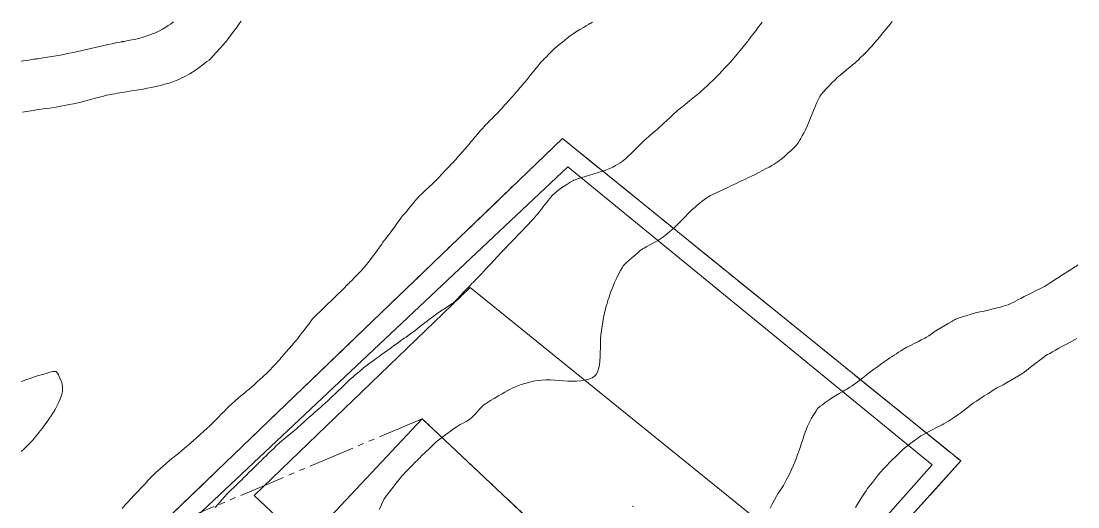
# Model space of a CAD drawing. Extents: x 1391944 to 1392363, y 563118 to 563334.
# Drawn here: x 1391943.9 to 1392126.3, y 563250.6 to 563334.3 of the extents above; entities that cross this region are included whole.
import ezdxf

# ---------------------------------------------------------------- set-up
doc = ezdxf.new("R2010")
doc.units = 0
doc.linetypes.add('DASHED', pattern=[6, 4, -2])
doc.linetypes.add('PHANTOM', pattern=[13, 8, -1, 1, -1, 1, -1])
for name, color, linetype, lineweight in [('C-BLDG-FTPR-N', 6, 'Continuous', 0), ('C-LODS', 30, 'PHANTOM', 0), ('C-SITE-N', 6, 'Continuous', 0), ('C-STRM-AREA', 150, 'PHANTOM', 0), ('C-TOPO-MAJR-E', 32, 'DASHED', 0), ('C-TOPO-SPOT', 7, 'Continuous', 0), ('V-PROP-BNDY', 7, 'Continuous', 0)]:
    doc.layers.add(name, color=color, linetype=linetype, lineweight=lineweight)

msp = doc.modelspace()

# ---------------------------------------------------------------- linework, layer by layer
at = {"layer": 'C-BLDG-FTPR-N'}
msp.add_lwpolyline([(1391992.94, 563244.3), (1392022.58, 563216.41), (1392042.79, 563237.89), (1392013.15, 563265.78), (1391992.94, 563244.3)], close=True, dxfattribs=at)
at = {"layer": 'C-LODS'}
msp.add_lwpolyline([(1391960.45, 563239.86), (1391983.73, 563217.95), (1392030.03, 563174.39), (1392031.06, 563175.48), (1392033.8, 563178.4), (1392035.86, 563180.58), (1392042.79, 563237.89), (1392013.15, 563265.78), (1391966.28, 563246.05), (1391960.45, 563239.86)], close=True, dxfattribs=at)
at = {"layer": 'C-SITE-N'}
for points in [[(1392101.17, 563257.84), (1392034.86, 563183.28), (1391969.21, 563244.26), (1392038.29, 563309.2), (1392101.17, 563257.84)], [(1392021.42, 563288.41), (1391984.13, 563252.59), (1392041.74, 563198.39), (1392080.15, 563240.94), (1392021.42, 563288.41)]]:
    msp.add_lwpolyline(points, close=True, dxfattribs=at)
at = {"layer": 'C-STRM-AREA'}
msp.add_lwpolyline([(1392106.12, 563258.52), (1392033.8, 563178.4), (1391964.22, 563243.87), (1392037.35, 563314.11), (1392106.12, 563258.52)], close=True, dxfattribs=at)
at = {"layer": 'C-TOPO-MAJR-E'}
for points in [[(1391943.91, 563327.42), (1391944.58, 563327.53), (1391945.23, 563327.63), (1391945.74, 563327.71), (1391946.11, 563327.77), (1391946.35, 563327.81), (1391946.45, 563327.82), (1391946.72, 563327.86), (1391947.14, 563327.92), (1391947.73, 563328.01), (1391948.48, 563328.11), (1391949.23, 563328.23), (1391949.98, 563328.36), (1391950.72, 563328.5), (1391951.47, 563328.65), (1391952.22, 563328.8), (1391952.97, 563328.96), (1391953.72, 563329.11), (1391954.47, 563329.27), (1391955.22, 563329.44), (1391955.96, 563329.61), (1391956.71, 563329.79), (1391957.46, 563329.98), (1391958.19, 563330.15), (1391958.9, 563330.3), (1391959.6, 563330.45), (1391960.27, 563330.58), (1391960.79, 563330.68), (1391961.17, 563330.75), (1391961.39, 563330.8), (1391961.47, 563330.81), (1391961.71, 563330.86), (1391962.12, 563330.93), (1391962.7, 563331.04), (1391963.45, 563331.18), (1391964.2, 563331.35), (1391964.95, 563331.56), (1391965.69, 563331.8), (1391966.44, 563332.07), (1391967.13, 563332.35), (1391967.77, 563332.65), (1391968.34, 563332.96), (1391968.86, 563333.28), (1391969.3, 563333.57), (1391969.67, 563333.82), (1391969.98, 563334.03), (1391970.21, 563334.2)], [(1391944.15, 563318.63), (1391944.5, 563318.7), (1391944.86, 563318.77), (1391945.24, 563318.83), (1391945.62, 563318.9), (1391946.02, 563318.96), (1391946.5, 563319.04), (1391947.07, 563319.12), (1391947.73, 563319.2), (1391948.48, 563319.3), (1391949.23, 563319.41), (1391949.98, 563319.53), (1391950.72, 563319.66), (1391951.47, 563319.8), (1391952.22, 563319.95), (1391952.97, 563320.11), (1391953.72, 563320.28), (1391954.47, 563320.46), (1391955.22, 563320.64), (1391955.96, 563320.84), (1391956.71, 563321.05), (1391957.46, 563321.26), (1391958.1, 563321.43), (1391958.63, 563321.57), (1391959.05, 563321.66), (1391959.36, 563321.71), (1391959.7, 563321.77), (1391960.07, 563321.83), (1391960.48, 563321.9), (1391960.92, 563321.96), (1391961.44, 563322.04), (1391962.03, 563322.14), (1391962.7, 563322.25), (1391963.45, 563322.37), (1391964.2, 563322.5), (1391964.95, 563322.63), (1391965.69, 563322.76), (1391966.44, 563322.9), (1391967.19, 563323.07), (1391967.94, 563323.25), (1391968.69, 563323.45), (1391969.44, 563323.67), (1391970.1, 563323.89), (1391970.67, 563324.1), (1391971.15, 563324.3), (1391971.55, 563324.5), (1391971.93, 563324.69), (1391972.31, 563324.88), (1391972.67, 563325.06), (1391973.02, 563325.24), (1391973.47, 563325.52), (1391974.02, 563325.9), (1391974.67, 563326.37), (1391975.41, 563326.93), (1391975.97, 563327.36), (1391976.34, 563327.64), (1391976.53, 563327.79), (1391976.54, 563327.79), (1391976.71, 563327.98), (1391977.05, 563328.36), (1391977.56, 563328.92), (1391978.24, 563329.66), (1391978.76, 563330.24), (1391979.13, 563330.66), (1391979.36, 563330.91), (1391979.43, 563331), (1391979.61, 563331.24), (1391979.89, 563331.61), (1391980.27, 563332.13), (1391980.75, 563332.78), (1391981.18, 563333.37), (1391981.55, 563333.89), (1391981.87, 563334.34)], [(1391961.35, 563250.34), (1391961.6, 563250.61), (1391961.94, 563250.99), (1391962.39, 563251.47), (1391962.93, 563252.05), (1391963.39, 563252.55), (1391963.76, 563252.95), (1391964.05, 563253.26), (1391964.26, 563253.48), (1391964.54, 563253.77), (1391964.89, 563254.15), (1391965.3, 563254.6), (1391965.79, 563255.13), (1391966.22, 563255.59), (1391966.6, 563255.97), (1391966.91, 563256.28), (1391967.17, 563256.52), (1391967.52, 563256.82), (1391967.94, 563257.2), (1391968.44, 563257.64), (1391969.02, 563258.15), (1391969.5, 563258.57), (1391969.88, 563258.88), (1391970.15, 563259.09), (1391970.31, 563259.2), (1391970.62, 563259.45), (1391971.07, 563259.82), (1391971.67, 563260.33), (1391972.41, 563260.96), (1391972.97, 563261.44), (1391973.34, 563261.76), (1391973.53, 563261.93), (1391973.54, 563261.93), (1391973.74, 563262.11), (1391974.11, 563262.45), (1391974.68, 563262.96), (1391975.42, 563263.64), (1391976, 563264.16), (1391976.41, 563264.53), (1391976.65, 563264.75), (1391976.72, 563264.81), (1391976.94, 563265.04), (1391977.32, 563265.42), (1391977.84, 563265.95), (1391978.52, 563266.65), (1391979.05, 563267.18), (1391979.41, 563267.56), (1391979.63, 563267.77), (1391979.68, 563267.82), (1391979.9, 563268.02), (1391980.27, 563268.35), (1391980.81, 563268.82), (1391981.5, 563269.43), (1391982.06, 563269.92), (1391982.5, 563270.29), (1391982.81, 563270.55), (1391983, 563270.69), (1391983.27, 563270.92), (1391983.65, 563271.25), (1391984.12, 563271.66), (1391984.68, 563272.17), (1391985.17, 563272.62), (1391985.58, 563272.99), (1391985.92, 563273.3), (1391986.18, 563273.53), (1391986.49, 563273.84), (1391986.87, 563274.23), (1391987.3, 563274.68), (1391987.79, 563275.21), (1391988.2, 563275.66), (1391988.54, 563276.03), (1391988.81, 563276.33), (1391988.99, 563276.55), (1391989.27, 563276.88), (1391989.65, 563277.31), (1391990.12, 563277.84), (1391990.68, 563278.47), (1391991.12, 563278.97), (1391991.44, 563279.35), (1391991.64, 563279.59), (1391991.73, 563279.71), (1391991.93, 563279.98), (1391992.26, 563280.41), (1391992.71, 563281), (1391993.27, 563281.75), (1391993.72, 563282.34), (1391994.06, 563282.78), (1391994.27, 563283.05), (1391994.37, 563283.17), (1391994.6, 563283.42), (1391994.98, 563283.79), (1391995.5, 563284.29), (1391996.16, 563284.92), (1391996.68, 563285.42), (1391997.05, 563285.78), (1391997.29, 563286), (1391997.37, 563286.09), (1391997.61, 563286.32), (1391997.99, 563286.69), (1391998.51, 563287.21), (1391999.19, 563287.87), (1391999.71, 563288.38), (1392000.08, 563288.75), (1392000.31, 563288.97), (1392000.39, 563289.04), (1392000.61, 563289.27), (1392000.97, 563289.64), (1392001.48, 563290.17), (1392002.14, 563290.84), (1392002.65, 563291.38), (1392003.03, 563291.77), (1392003.26, 563292.02), (1392003.35, 563292.13), (1392003.54, 563292.37), (1392003.83, 563292.75), (1392004.22, 563293.25), (1392004.7, 563293.89), (1392005.12, 563294.47), (1392005.5, 563294.98), (1392005.82, 563295.43), (1392006.09, 563295.82), (1392006.36, 563296.21), (1392006.64, 563296.58), (1392006.92, 563296.95), (1392007.21, 563297.31), (1392007.55, 563297.74), (1392007.92, 563298.25), (1392008.34, 563298.83), (1392008.79, 563299.48), (1392009.16, 563300), (1392009.43, 563300.37), (1392009.62, 563300.61), (1392009.71, 563300.7), (1392009.93, 563300.95), (1392010.29, 563301.38), (1392010.78, 563301.96), (1392011.41, 563302.71), (1392011.88, 563303.28), (1392012.21, 563303.68), (1392012.39, 563303.9), (1392012.43, 563303.94), (1392012.64, 563304.15), (1392013.03, 563304.52), (1392013.6, 563305.06), (1392014.34, 563305.77), (1392014.9, 563306.3), (1392015.28, 563306.65), (1392015.46, 563306.83), (1392015.47, 563306.83), (1392015.65, 563307.02), (1392016, 563307.39), (1392016.53, 563307.95), (1392017.24, 563308.7), (1392017.78, 563309.27), (1392018.16, 563309.67), (1392018.37, 563309.89), (1392018.4, 563309.93), (1392018.59, 563310.14), (1392018.93, 563310.51), (1392019.41, 563311.05), (1392020.04, 563311.76), (1392020.55, 563312.32), (1392020.92, 563312.75), (1392021.17, 563313.05), (1392021.28, 563313.2), (1392021.5, 563313.47), (1392021.81, 563313.84), (1392022.22, 563314.33), (1392022.73, 563314.92), (1392023.17, 563315.43), (1392023.54, 563315.85), (1392023.85, 563316.19), (1392024.09, 563316.44), (1392024.4, 563316.76), (1392024.77, 563317.13), (1392025.2, 563317.57), (1392025.7, 563318.06), (1392026.14, 563318.5), (1392026.51, 563318.89), (1392026.82, 563319.23), (1392027.07, 563319.52), (1392027.36, 563319.85), (1392027.7, 563320.23), (1392028.08, 563320.64), (1392028.5, 563321.1), (1392028.89, 563321.55), (1392029.27, 563321.97), (1392029.62, 563322.37), (1392029.95, 563322.76), (1392030.27, 563323.13), (1392030.58, 563323.51), (1392030.89, 563323.88), (1392031.18, 563324.24), (1392031.52, 563324.66), (1392031.89, 563325.12), (1392032.31, 563325.63), (1392032.76, 563326.19), (1392033.14, 563326.66), (1392033.45, 563327.03), (1392033.7, 563327.31), (1392033.88, 563327.5), (1392034.16, 563327.78), (1392034.53, 563328.16), (1392035, 563328.64), (1392035.57, 563329.2), (1392036.06, 563329.67), (1392036.47, 563330.05), (1392036.81, 563330.33), (1392037.06, 563330.51), (1392037.37, 563330.74), (1392037.75, 563331.04), (1392038.18, 563331.39), (1392038.68, 563331.79), (1392039.2, 563332.18), (1392039.76, 563332.56), (1392040.35, 563332.92), (1392040.98, 563333.26), (1392041.47, 563333.54), (1392041.85, 563333.76), (1392042.1, 563333.91), (1392042.22, 563334), (1392042.51, 563334.17)], [(1391977.43, 563250.47), (1391977.94, 563251.06), (1391978.58, 563251.81), (1391979.06, 563252.37), (1391979.38, 563252.74), (1391979.54, 563252.93), (1391979.55, 563252.93), (1391979.74, 563253.11), (1391980.11, 563253.47), (1391980.67, 563254.01), (1391981.42, 563254.73), (1391981.98, 563255.28), (1391982.37, 563255.65), (1391982.58, 563255.85), (1391982.61, 563255.88), (1391982.81, 563256.08), (1391983.18, 563256.45), (1391983.73, 563256.99), (1391984.45, 563257.69), (1391985, 563258.23), (1391985.38, 563258.61), (1391985.59, 563258.81), (1391985.62, 563258.86), (1391985.83, 563259.06), (1391986.2, 563259.42), (1391986.75, 563259.95), (1391987.46, 563260.63), (1391988.01, 563261.16), (1391988.4, 563261.54), (1391988.64, 563261.76), (1391988.71, 563261.82), (1391988.93, 563262.01), (1391989.31, 563262.32), (1391989.83, 563262.75), (1391990.51, 563263.3), (1391991.07, 563263.77), (1391991.51, 563264.14), (1391991.84, 563264.43), (1391992.06, 563264.62), (1391992.35, 563264.89), (1391992.73, 563265.22), (1391993.18, 563265.64), (1391993.71, 563266.12), (1391994.19, 563266.55), (1391994.61, 563266.92), (1391994.97, 563267.24), (1391995.28, 563267.51), (1391995.62, 563267.8), (1391995.99, 563268.14), (1391996.4, 563268.5), (1391996.84, 563268.9), (1391997.26, 563269.28), (1391997.67, 563269.66), (1391998.05, 563270.02), (1391998.41, 563270.37), (1391998.77, 563270.73), (1391999.15, 563271.09), (1391999.53, 563271.47), (1391999.92, 563271.84), (1392000.32, 563272.22), (1392000.73, 563272.59), (1392001.15, 563272.97), (1392001.58, 563273.34), (1392001.99, 563273.68), (1392002.36, 563274), (1392002.71, 563274.28), (1392003.02, 563274.55), (1392003.43, 563274.86), (1392003.92, 563275.24), (1392004.51, 563275.67), (1392005.18, 563276.16), (1392005.71, 563276.53), (1392006.08, 563276.81), (1392006.31, 563276.97), (1392006.38, 563277.03), (1392006.62, 563277.21), (1392007.03, 563277.51), (1392007.61, 563277.93), (1392008.36, 563278.47), (1392008.98, 563278.91), (1392009.46, 563279.26), (1392009.82, 563279.51), (1392010.05, 563279.66), (1392010.35, 563279.87), (1392010.73, 563280.14), (1392011.17, 563280.47), (1392011.69, 563280.86), (1392012.2, 563281.24), (1392012.69, 563281.62), (1392013.16, 563281.98), (1392013.62, 563282.34), (1392014.03, 563282.66), (1392014.41, 563282.95), (1392014.74, 563283.21), (1392015.03, 563283.44), (1392015.44, 563283.73), (1392015.96, 563284.09), (1392016.59, 563284.51), (1392017.34, 563285), (1392017.91, 563285.38), (1392018.31, 563285.64), (1392018.52, 563285.79), (1392018.56, 563285.82), (1392018.77, 563286.03), (1392019.15, 563286.41), (1392019.69, 563286.98), (1392020.39, 563287.71), (1392020.93, 563288.27), (1392021.29, 563288.64), (1392021.47, 563288.84), (1392021.48, 563288.85), (1392021.67, 563289.04), (1392022.03, 563289.42), (1392022.57, 563289.98), (1392023.29, 563290.73), (1392023.84, 563291.3), (1392024.2, 563291.68), (1392024.4, 563291.89), (1392024.42, 563291.91), (1392024.61, 563292.11), (1392024.96, 563292.48), (1392025.47, 563293.03), (1392026.15, 563293.76), (1392026.68, 563294.32), (1392027.05, 563294.73), (1392027.27, 563294.96), (1392027.34, 563295.04), (1392027.56, 563295.27), (1392027.92, 563295.64), (1392028.42, 563296.16), (1392029.07, 563296.84), (1392029.58, 563297.36), (1392029.96, 563297.75), (1392030.19, 563297.99), (1392030.29, 563298.09), (1392030.52, 563298.33), (1392030.87, 563298.7), (1392031.35, 563299.21), (1392031.96, 563299.86), (1392032.45, 563300.4), (1392032.82, 563300.81), (1392033.08, 563301.11), (1392033.22, 563301.29), (1392033.44, 563301.57), (1392033.73, 563301.95), (1392034.09, 563302.42), (1392034.53, 563302.98), (1392034.94, 563303.49), (1392035.31, 563303.93), (1392035.66, 563304.32), (1392035.96, 563304.64), (1392036.37, 563304.99), (1392036.86, 563305.37), (1392037.45, 563305.77), (1392038.13, 563306.19), (1392038.65, 563306.52), (1392039.03, 563306.75), (1392039.25, 563306.88), (1392039.32, 563306.92), (1392039.56, 563307), (1392039.96, 563307.14), (1392040.54, 563307.32), (1392041.29, 563307.55), (1392042.04, 563307.79), (1392042.79, 563308.02), (1392043.54, 563308.24), (1392044.29, 563308.47), (1392044.96, 563308.7), (1392045.55, 563308.94), (1392046.07, 563309.18), (1392046.52, 563309.44), (1392046.93, 563309.68), (1392047.3, 563309.92), (1392047.64, 563310.15), (1392047.94, 563310.38), (1392048.31, 563310.68), (1392048.72, 563311.05), (1392049.19, 563311.5), (1392049.72, 563312.03), (1392050.17, 563312.48), (1392050.54, 563312.85), (1392050.84, 563313.16), (1392051.06, 563313.39), (1392051.38, 563313.69), (1392051.8, 563314.06), (1392052.31, 563314.51), (1392052.92, 563315.03), (1392053.42, 563315.45), (1392053.79, 563315.77), (1392054.05, 563315.99), (1392054.18, 563316.11), (1392054.45, 563316.36), (1392054.86, 563316.73), (1392055.39, 563317.24), (1392056.06, 563317.86), (1392056.58, 563318.35), (1392056.96, 563318.7), (1392057.19, 563318.91), (1392057.27, 563318.98), (1392057.51, 563319.18), (1392057.93, 563319.52), (1392058.51, 563319.98), (1392059.26, 563320.58), (1392059.84, 563321.05), (1392060.27, 563321.39), (1392060.53, 563321.6), (1392060.63, 563321.68), (1392060.87, 563321.88), (1392061.24, 563322.21), (1392061.75, 563322.67), (1392062.4, 563323.26), (1392062.92, 563323.74), (1392063.32, 563324.11), (1392063.59, 563324.38), (1392063.74, 563324.55), (1392064, 563324.82), (1392064.38, 563325.22), (1392064.86, 563325.73), (1392065.46, 563326.36), (1392065.94, 563326.86), (1392066.29, 563327.23), (1392066.52, 563327.48), (1392066.62, 563327.6), (1392066.85, 563327.88), (1392067.21, 563328.31), (1392067.71, 563328.91), (1392068.33, 563329.65), (1392068.8, 563330.22), (1392069.12, 563330.61), (1392069.3, 563330.83), (1392069.32, 563330.86), (1392069.48, 563331.06), (1392069.76, 563331.44), (1392070.17, 563331.98), (1392070.71, 563332.7), (1392071.16, 563333.3), (1392071.54, 563333.79), (1392071.83, 563334.16)], [(1392005.73, 563250.12), (1392005.98, 563250.67), (1392006.18, 563251.16), (1392006.39, 563251.59), (1392006.59, 563251.96), (1392006.79, 563252.28), (1392006.99, 563252.54), (1392007.27, 563252.92), (1392007.65, 563253.4), (1392008.11, 563254), (1392008.66, 563254.71), (1392009.08, 563255.25), (1392009.37, 563255.63), (1392009.54, 563255.83), (1392009.58, 563255.87), (1392009.78, 563256.08), (1392010.16, 563256.47), (1392010.7, 563257.03), (1392011.41, 563257.76), (1392011.95, 563258.31), (1392012.31, 563258.68), (1392012.51, 563258.88), (1392012.53, 563258.9), (1392012.73, 563259.08), (1392013.1, 563259.44), (1392013.65, 563259.97), (1392014.38, 563260.68), (1392014.94, 563261.21), (1392015.32, 563261.59), (1392015.54, 563261.8), (1392015.58, 563261.85), (1392015.79, 563262.01), (1392016.17, 563262.3), (1392016.71, 563262.7), (1392017.41, 563263.22), (1392018.03, 563263.67), (1392018.56, 563264.05), (1392019, 563264.35), (1392019.36, 563264.57), (1392019.72, 563264.79), (1392020.1, 563264.99), (1392020.48, 563265.19), (1392020.87, 563265.37), (1392021.29, 563265.65), (1392021.72, 563266.03), (1392022.18, 563266.49), (1392022.67, 563267.06), (1392023.1, 563267.53), (1392023.47, 563267.9), (1392023.79, 563268.18), (1392024.06, 563268.36), (1392024.44, 563268.61), (1392024.95, 563268.92), (1392025.57, 563269.3), (1392026.32, 563269.74), (1392026.94, 563270.1), (1392027.42, 563270.38), (1392027.78, 563270.59), (1392028, 563270.71), (1392028.29, 563270.86), (1392028.67, 563271.04), (1392029.12, 563271.24), (1392029.65, 563271.47), (1392030.23, 563271.68), (1392030.87, 563271.88), (1392031.56, 563272.07), (1392032.31, 563272.25), (1392033.06, 563272.38), (1392033.81, 563272.46), (1392034.56, 563272.49), (1392035.3, 563272.48), (1392036.05, 563272.45), (1392036.8, 563272.41), (1392037.55, 563272.35), (1392038.3, 563272.27), (1392039.05, 563272.25), (1392039.79, 563272.27), (1392040.54, 563272.34), (1392041.29, 563272.47), (1392041.93, 563272.63), (1392042.45, 563272.85), (1392042.87, 563273.11), (1392043.17, 563273.42), (1392043.41, 563273.85), (1392043.6, 563274.38), (1392043.72, 563275.01), (1392043.79, 563275.76), (1392043.84, 563276.51), (1392043.88, 563277.26), (1392043.9, 563278.01), (1392043.91, 563278.76), (1392043.94, 563279.51), (1392044, 563280.25), (1392044.08, 563281), (1392044.18, 563281.75), (1392044.3, 563282.5), (1392044.45, 563283.25), (1392044.62, 563284), (1392044.8, 563284.74), (1392044.97, 563285.37), (1392045.1, 563285.86), (1392045.21, 563286.22), (1392045.29, 563286.45), (1392045.39, 563286.76), (1392045.52, 563287.13), (1392045.67, 563287.58), (1392045.85, 563288.09), (1392046.08, 563288.66), (1392046.35, 563289.29), (1392046.68, 563289.98), (1392047.05, 563290.73), (1392047.37, 563291.35), (1392047.66, 563291.84), (1392047.9, 563292.2), (1392048.1, 563292.42), (1392048.4, 563292.72), (1392048.81, 563293.1), (1392049.32, 563293.55), (1392049.93, 563294.07), (1392050.42, 563294.48), (1392050.79, 563294.78), (1392051.05, 563294.98), (1392051.19, 563295.06), (1392051.48, 563295.23), (1392051.92, 563295.48), (1392052.52, 563295.81), (1392053.27, 563296.23), (1392053.91, 563296.6), (1392054.44, 563296.93), (1392054.85, 563297.22), (1392055.16, 563297.47), (1392055.51, 563297.76), (1392055.88, 563298.08), (1392056.29, 563298.44), (1392056.73, 563298.84), (1392057.14, 563299.23), (1392057.53, 563299.6), (1392057.89, 563299.96), (1392058.22, 563300.31), (1392058.58, 563300.68), (1392058.95, 563301.05), (1392059.35, 563301.44), (1392059.76, 563301.85), (1392060.18, 563302.24), (1392060.6, 563302.61), (1392061.04, 563302.97), (1392061.48, 563303.32), (1392061.89, 563303.62), (1392062.26, 563303.88), (1392062.6, 563304.09), (1392062.91, 563304.27), (1392063.33, 563304.48), (1392063.86, 563304.74), (1392064.49, 563305.04), (1392065.24, 563305.38), (1392065.92, 563305.69), (1392066.54, 563305.98), (1392067.08, 563306.24), (1392067.56, 563306.47), (1392067.98, 563306.68), (1392068.36, 563306.86), (1392068.68, 563307), (1392068.95, 563307.12), (1392069.34, 563307.31), (1392069.85, 563307.56), (1392070.48, 563307.87), (1392071.23, 563308.25), (1392071.9, 563308.59), (1392072.5, 563308.91), (1392073.02, 563309.19), (1392073.47, 563309.44), (1392073.88, 563309.69), (1392074.25, 563309.93), (1392074.59, 563310.16), (1392074.89, 563310.39), (1392075.26, 563310.69), (1392075.71, 563311.07), (1392076.22, 563311.51), (1392076.8, 563312.03), (1392077.27, 563312.48), (1392077.65, 563312.87), (1392077.92, 563313.18), (1392078.09, 563313.43), (1392078.28, 563313.74), (1392078.5, 563314.11), (1392078.74, 563314.55), (1392079, 563315.05), (1392079.28, 563315.62), (1392079.57, 563316.24), (1392079.86, 563316.93), (1392080.17, 563317.68), (1392080.45, 563318.35), (1392080.69, 563318.94), (1392080.9, 563319.46), (1392081.07, 563319.9), (1392081.25, 563320.31), (1392081.42, 563320.68), (1392081.58, 563321.02), (1392081.75, 563321.33), (1392082.02, 563321.71), (1392082.39, 563322.16), (1392082.87, 563322.68), (1392083.45, 563323.26), (1392083.93, 563323.74), (1392084.3, 563324.12), (1392084.57, 563324.39), (1392084.72, 563324.55), (1392084.99, 563324.79), (1392085.36, 563325.11), (1392085.85, 563325.51), (1392086.44, 563325.99), (1392086.96, 563326.42), (1392087.41, 563326.8), (1392087.79, 563327.12), (1392088.1, 563327.38), (1392088.44, 563327.69), (1392088.82, 563328.05), (1392089.22, 563328.44), (1392089.66, 563328.88), (1392090.06, 563329.29), (1392090.41, 563329.66), (1392090.73, 563330.01), (1392091, 563330.31), (1392091.33, 563330.69), (1392091.7, 563331.14), (1392092.12, 563331.66), (1392092.6, 563332.25), (1392092.99, 563332.73), (1392093.31, 563333.1), (1392093.54, 563333.37), (1392093.7, 563333.53), (1392093.94, 563333.84), (1392094.28, 563334.29)], [(1392073.19, 563250.39), (1392073.54, 563251.06), (1392073.95, 563251.81), (1392074.3, 563252.44), (1392074.61, 563252.95), (1392074.86, 563253.34), (1392075.05, 563253.6), (1392075.26, 563253.93), (1392075.49, 563254.3), (1392075.73, 563254.73), (1392075.99, 563255.21), (1392076.27, 563255.75), (1392076.57, 563256.37), (1392076.88, 563257.05), (1392077.21, 563257.8), (1392077.5, 563258.47), (1392077.75, 563259.08), (1392077.95, 563259.61), (1392078.11, 563260.06), (1392078.25, 563260.48), (1392078.37, 563260.85), (1392078.48, 563261.18), (1392078.57, 563261.48), (1392078.7, 563261.88), (1392078.88, 563262.4), (1392079.09, 563263.04), (1392079.35, 563263.79), (1392079.65, 563264.51), (1392079.97, 563265.21), (1392080.34, 563265.88), (1392080.74, 563266.53), (1392081.06, 563267.05), (1392081.31, 563267.42), (1392081.49, 563267.66), (1392081.6, 563267.76), (1392081.84, 563267.94), (1392082.21, 563268.22), (1392082.72, 563268.59), (1392083.36, 563269.04), (1392083.98, 563269.45), (1392084.56, 563269.83), (1392085.11, 563270.16), (1392085.62, 563270.46), (1392086.07, 563270.71), (1392086.45, 563270.92), (1392086.75, 563271.09), (1392086.98, 563271.22), (1392087.34, 563271.46), (1392087.83, 563271.82), (1392088.45, 563272.29), (1392089.19, 563272.87), (1392089.77, 563273.32), (1392090.17, 563273.63), (1392090.39, 563273.8), (1392090.44, 563273.84), (1392090.65, 563273.99), (1392091.02, 563274.26), (1392091.56, 563274.64), (1392092.26, 563275.14), (1392092.88, 563275.58), (1392093.41, 563275.96), (1392093.87, 563276.27), (1392094.24, 563276.51), (1392094.61, 563276.76), (1392094.99, 563277.01), (1392095.36, 563277.26), (1392095.74, 563277.51), (1392096.21, 563277.79), (1392096.77, 563278.11), (1392097.43, 563278.45), (1392098.18, 563278.82), (1392098.8, 563279.13), (1392099.29, 563279.38), (1392099.66, 563279.57), (1392099.89, 563279.69), (1392100.2, 563279.87), (1392100.57, 563280.11), (1392101.02, 563280.4), (1392101.53, 563280.75), (1392102.08, 563281.11), (1392102.69, 563281.48), (1392103.33, 563281.87), (1392104.03, 563282.27), (1392104.56, 563282.58), (1392104.93, 563282.8), (1392105.15, 563282.92), (1392105.2, 563282.95), (1392105.43, 563283.03), (1392105.83, 563283.17), (1392106.41, 563283.36), (1392107.16, 563283.6), (1392107.91, 563283.83), (1392108.66, 563284.03), (1392109.4, 563284.21), (1392110.15, 563284.37), (1392110.9, 563284.54), (1392111.65, 563284.72), (1392112.4, 563284.91), (1392113.15, 563285.11), (1392113.77, 563285.29), (1392114.26, 563285.45), (1392114.62, 563285.59), (1392114.85, 563285.7), (1392115.16, 563285.85), (1392115.53, 563286.05), (1392115.98, 563286.28), (1392116.49, 563286.55), (1392117.06, 563286.85), (1392117.7, 563287.18), (1392118.39, 563287.52), (1392119.13, 563287.9), (1392119.74, 563288.2), (1392120.21, 563288.44), (1392120.53, 563288.61), (1392120.71, 563288.71), (1392120.99, 563288.88), (1392121.36, 563289.11), (1392121.83, 563289.41), (1392122.4, 563289.78), (1392122.97, 563290.15), (1392123.55, 563290.53), (1392124.14, 563290.91), (1392124.74, 563291.29), (1392125.22, 563291.59), (1392125.59, 563291.83), (1392125.86, 563292), (1392126.01, 563292.1), (1392126.32, 563292.31)], [(1392087.93, 563250.47), (1392088.29, 563251.06), (1392088.73, 563251.81), (1392089.13, 563252.45), (1392089.46, 563252.98), (1392089.75, 563253.39), (1392089.97, 563253.7), (1392090.23, 563254.03), (1392090.52, 563254.41), (1392090.84, 563254.82), (1392091.19, 563255.26), (1392091.55, 563255.71), (1392091.93, 563256.16), (1392092.31, 563256.62), (1392092.71, 563257.08), (1392093.09, 563257.5), (1392093.43, 563257.87), (1392093.76, 563258.2), (1392094.05, 563258.49), (1392094.39, 563258.82), (1392094.76, 563259.18), (1392095.17, 563259.59), (1392095.63, 563260.03), (1392096.07, 563260.44), (1392096.5, 563260.81), (1392096.92, 563261.15), (1392097.33, 563261.46), (1392097.72, 563261.75), (1392098.09, 563262.03), (1392098.45, 563262.29), (1392098.79, 563262.54), (1392099.23, 563262.82), (1392099.78, 563263.14), (1392100.42, 563263.49), (1392101.17, 563263.88), (1392101.79, 563264.2), (1392102.28, 563264.45), (1392102.64, 563264.63), (1392102.88, 563264.74), (1392103.18, 563264.91), (1392103.56, 563265.13), (1392104, 563265.4), (1392104.52, 563265.72), (1392105.04, 563266.07), (1392105.58, 563266.45), (1392106.13, 563266.84), (1392106.68, 563267.27), (1392107.15, 563267.63), (1392107.52, 563267.92), (1392107.81, 563268.14), (1392108, 563268.29), (1392108.33, 563268.53), (1392108.8, 563268.85), (1392109.4, 563269.24), (1392110.15, 563269.72), (1392110.76, 563270.1), (1392111.21, 563270.4), (1392111.53, 563270.61), (1392111.69, 563270.72), (1392111.96, 563270.89), (1392112.34, 563271.1), (1392112.82, 563271.35), (1392113.4, 563271.65), (1392114.01, 563271.99), (1392114.66, 563272.37), (1392115.35, 563272.78), (1392116.07, 563273.22), (1392116.62, 563273.56), (1392116.99, 563273.79), (1392117.19, 563273.92), (1392117.22, 563273.93), (1392117.43, 563274.09), (1392117.82, 563274.39), (1392118.39, 563274.84), (1392119.13, 563275.42), (1392119.75, 563275.9), (1392120.23, 563276.26), (1392120.57, 563276.52), (1392120.78, 563276.67), (1392121.08, 563276.85), (1392121.45, 563277.07), (1392121.91, 563277.33), (1392122.44, 563277.62), (1392123.04, 563277.94), (1392123.68, 563278.29), (1392124.37, 563278.67), (1392125.12, 563279.07), (1392125.71, 563279.39), (1392126.12, 563279.62)], [(1391943.92, 563260.16), (1391944.43, 563260.61), (1391944.97, 563261.13), (1391945.43, 563261.59), (1391945.8, 563261.98), (1391946.09, 563262.31), (1391946.3, 563262.56), (1391946.55, 563262.88), (1391946.85, 563263.26), (1391947.2, 563263.69), (1391947.59, 563264.18), (1391947.97, 563264.68), (1391948.35, 563265.2), (1391948.71, 563265.74), (1391949.07, 563266.29), (1391949.37, 563266.75), (1391949.61, 563267.12), (1391949.79, 563267.41), (1391949.92, 563267.61), (1391950.09, 563267.94), (1391950.31, 563268.42), (1391950.58, 563269.03), (1391950.9, 563269.78), (1391951.06, 563270.52), (1391951.06, 563271.27), (1391950.91, 563272.02), (1391950.61, 563272.77), (1391950.34, 563273.34), (1391950.12, 563273.72), (1391949.94, 563273.92), (1391949.81, 563273.94), (1391949.68, 563273.95), (1391949.57, 563273.95), (1391949.46, 563273.94), (1391949.37, 563273.92), (1391949.13, 563273.86), (1391948.76, 563273.76), (1391948.24, 563273.62), (1391947.59, 563273.44), (1391946.91, 563273.24), (1391946.21, 563273.01), (1391945.49, 563272.76), (1391944.74, 563272.48), (1391944, 563272.2)]]:
    msp.add_lwpolyline(points, dxfattribs=at)
at = {"layer": 'C-TOPO-SPOT'}
msp.add_point((1392049.52, 563250.68), dxfattribs=at)
at = {"layer": 'V-PROP-BNDY'}
msp.add_lwpolyline([(1392106.12, 563258.52), (1392033.8, 563178.4), (1391964.22, 563243.87), (1392037.35, 563314.11), (1392106.12, 563258.52)], close=True, dxfattribs=at)

doc.saveas('drawing.dxf')
